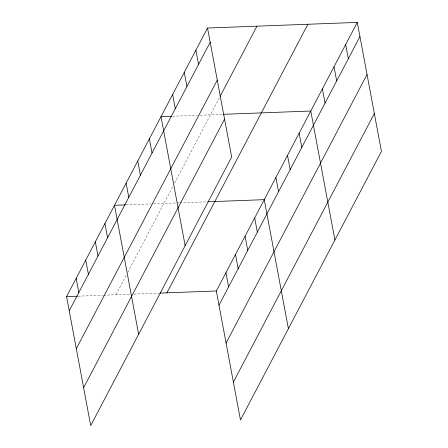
<?xml version="1.0" encoding="UTF-8"?>
<svg xmlns="http://www.w3.org/2000/svg" width="448" height="448" viewBox="0 0 448 448"><rect width="100%" height="100%" fill="white"/><g stroke="black" fill="none" stroke-linecap="round" stroke-linejoin="round"><path stroke-width="0.34" stroke-dasharray="2.24 1.68" d="M115.993 294.75L126.538 274.663M127.814 272.227L172.962 186.2M174.58 183.126L219.475 97.574M172.682 116.228L197.389 115.298M200.138 115.192L222.818 114.341M126.162 204.854L150.875 203.924M153.619 203.823L176.305 202.966M176.994 202.944L179.054 202.866M179.743 202.838L207.267 201.802M78.243 296.173L102.95 295.243M103.639 295.215L130.446 294.207M133.885 294.078L159.342 293.121"/><path stroke-width="0.67" d="M207.525 28.034L231.666 157.024L90.709 425.6L66.573 296.61L207.525 28.034L357.291 22.4L381.427 151.39L240.475 419.966L216.334 290.976L357.291 22.4M69.227 310.817L210.185 42.241M76.317 348.695L217.274 80.119M220.125 96.342L256.945 26.174M83.625 387.722L224.577 119.146M166.914 292.835L307.866 24.259M218.994 305.183L359.946 36.607M226.083 343.062L367.035 74.486M233.386 382.088L374.338 113.512M171.304 116.278L161.011 116.665L185.147 245.655M223.507 114.313L310.772 111.031L334.914 240.022M125.479 204.882L114.498 205.296L138.634 334.286M207.956 201.779L264.258 199.662L288.4 328.647M66.573 296.61L77.554 296.195M160.031 293.093L216.334 290.976M345.66 44.559L348.32 58.761M334.029 66.713L336.689 80.92M322.403 88.872L325.063 103.079M299.146 133.185L301.806 147.392M287.515 155.344L290.175 169.551M275.89 177.503L278.544 191.705M254.677 217.924L257.331 232.126M245.09 236.186L247.75 250.393M235.502 254.447L238.162 268.654M195.894 50.193L198.554 64.4M225.921 272.714L228.581 286.916M184.268 72.352L186.928 86.554M172.637 94.506L175.297 108.713M149.38 138.824L152.04 153.026M137.754 160.978L140.409 175.185M126.123 183.137L128.783 197.344M104.91 223.558L107.57 237.765M95.323 241.819L97.983 256.026M85.742 260.086L88.402 274.288M76.154 278.348L78.814 292.55"/></g></svg>
